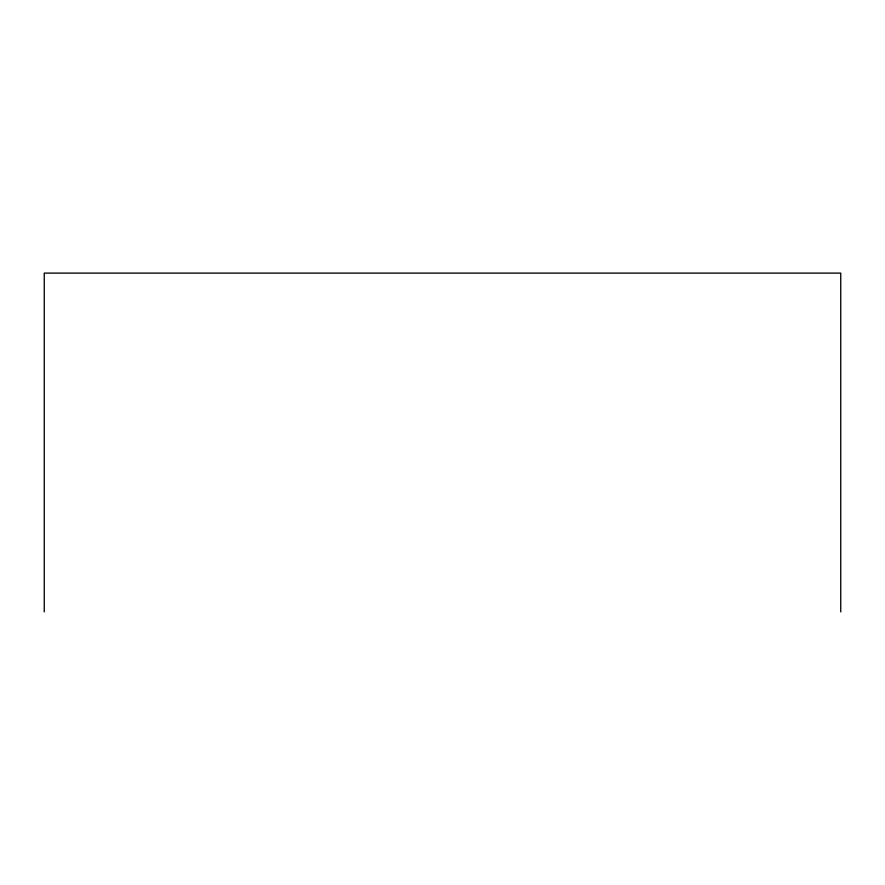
<?xml version="1.0" encoding="UTF-8"?>
<svg xmlns="http://www.w3.org/2000/svg" width="885" height="885" viewBox="0 0 885 885"><rect width="100%" height="100%" fill="white"/><g stroke="black" fill="none" stroke-linecap="round" stroke-linejoin="round"><path stroke-width="1.33" d="M840.75 611.889L840.75 273.111L44.25 273.111L44.25 611.889"/></g></svg>
